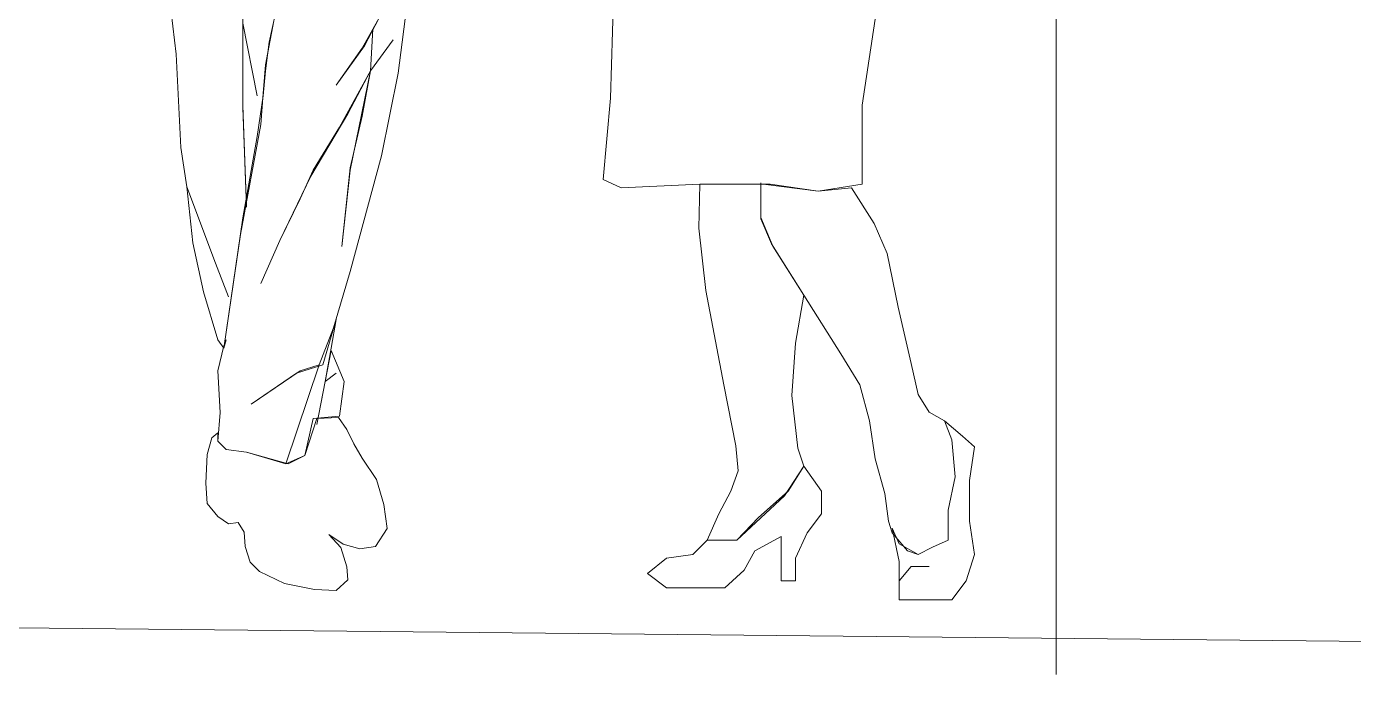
# Model space of a CAD drawing. Extents: x -2611510 to 1021013, y -44073 to 90887.
# Drawn here: x 820308 to 821645, y 49902 to 50555 of the extents above; entities that cross this region are included whole.
import ezdxf

# ---------------------------------------------------------------- set-up
doc = ezdxf.new("R2010")
doc.units = 0
doc.linetypes.add('CONTINOUS', pattern=[0])
for name, color, linetype, lineweight in [('PEOPLE', 1, 'Continuous', 0), ('文字', 7, 'Continuous', 15), ('钢板细线', 6, 'Continuous', 15)]:
    doc.layers.add(name, color=color, linetype=linetype, lineweight=lineweight)
doc.layers.add('PP-COM', color=7, linetype='Continuous')
doc.styles.get("Standard").update_dxf_attribs({"font": '', "width": 0.7})
doc.styles.get('Standard').set_extended_font_data('仿宋_GB2312')

# ---------------------------------------------------------------- blocks, each defined once
blk = doc.blocks.new('6')
at = {"layer": 'PEOPLE', "color": 155, "linetype": 'Continuous'}
for p, q in [((5291.8534, -3076.4242, -3.1795), (5291.9036, -3076.1945, -3.1795)), ((5291.6263, -3076.2684, -3.1795), (5291.6474, -3076.4506, -3.1795)), ((5292.1386, -3076.4929, -3.1795), (5292.1703, -3076.2499, -3.1795)), ((5291.7953, -3076.3133, -3.1795), (5291.7953, -3076.5694, -3.1795)), ((5292.1333, -3076.3001, -3.1795), (5292.0646, -3076.4321, -3.1795)), ((5292.0831, -3076.3952, -3.1795), (5292.128, -3076.3133, -3.1795)), ((5291.7953, -3076.382, -3.1795), (5291.827, -3076.543, -3.1795)), ((5291.827, -3076.543, -3.1795), (5291.7953, -3076.382, -3.1795)), ((5291.7953, -3076.5642, -3.1795), (5291.7953, -3076.382, -3.1795)), ((5291.8639, -3076.3767, -3.1795), (5291.8455, -3076.4744, -3.1795)), ((5292.0593, -3076.4374, -3.1795), (5292.0831, -3076.3952, -3.1795)), ((5292.0831, -3076.3952, -3.1795), (5292.0778, -3076.4876, -3.1795)), ((5292.0778, -3076.4876, -3.1795), (5292.0831, -3076.3952, -3.1795)), ((5291.8455, -3076.4876, -3.1795), (5291.8534, -3076.4242, -3.1795)), ((5292.0646, -3076.4321, -3.1795), (5292.0013, -3076.5193, -3.1795)), ((5292.0013, -3076.5193, -3.1795), (5292.0593, -3076.4374, -3.1795)), ((5292.0778, -3076.4876, -3.1795), (5292.128, -3076.4189, -3.1795)), ((5292.128, -3076.4189, -3.1795), (5292.0778, -3076.4876, -3.1795)), ((5291.6474, -3076.4506, -3.1795), (5291.658, -3076.6566, -3.1795)), ((5291.8455, -3076.4744, -3.1795), (5291.8402, -3076.5378, -3.1795)), ((5291.8402, -3076.543, -3.1795), (5291.8455, -3076.4876, -3.1795)), ((5292.0092, -3076.6117, -3.1795), (5292.0778, -3076.4876, -3.1795)), ((5292.0778, -3076.4876, -3.1795), (5292.0277, -3076.5827, -3.1795)), ((5292.0329, -3076.7068, -3.1795), (5292.0778, -3076.4876, -3.1795)), ((5292.0778, -3076.4876, -3.1795), (5292.0593, -3076.5879, -3.1795)), ((5292.1016, -3076.6751, -3.1795), (5292.1386, -3076.4929, -3.1795)), ((5291.827, -3076.6328, -3.1795), (5291.8402, -3076.543, -3.1795)), ((5291.8402, -3076.5378, -3.1795), (5291.8349, -3076.6064, -3.1795)), ((5291.8032, -3076.7886, -3.1795), (5291.7953, -3076.5642, -3.1795)), ((5291.7953, -3076.5694, -3.1795), (5291.8032, -3076.7886, -3.1795)), ((5292.0277, -3076.5827, -3.1795), (5291.9458, -3076.72, -3.1795)), ((5292.0593, -3076.5879, -3.1795), (5292.0329, -3076.7015, -3.1795)), ((5291.8349, -3076.6064, -3.1795), (5291.79, -3076.8494, -3.1795)), ((5291.9511, -3076.7068, -3.1795), (5292.0092, -3076.6117, -3.1795)), ((5291.7953, -3076.8124, -3.1795), (5291.827, -3076.6328, -3.1795)), ((5291.658, -3076.6566, -3.1795), (5291.6712, -3076.7437, -3.1795)), ((5292.0329, -3076.9312, -3.1795), (5292.1016, -3076.6751, -3.1795)), ((5291.922, -3076.7701, -3.1795), (5291.9511, -3076.7068, -3.1795)), ((5292.0329, -3076.7015, -3.1795), (5292.0145, -3076.8758, -3.1795)), ((5292.0145, -3076.8758, -3.1795), (5292.0329, -3076.7068, -3.1795)), ((5291.9458, -3076.72, -3.1795), (5291.8771, -3076.8625, -3.1795)), ((5291.6712, -3076.7437, -3.1795), (5291.7346, -3076.9127, -3.1795)), ((5291.7346, -3076.9127, -3.1795), (5291.6712, -3076.7437, -3.1795)), ((5291.6712, -3076.7437, -3.1795), (5291.6844, -3076.8678, -3.1795)), ((5291.8771, -3076.8625, -3.1795), (5291.922, -3076.7701, -3.1795)), ((5291.753, -3077.1002, -3.1795), (5291.7953, -3076.8124, -3.1795)), ((5291.79, -3076.8494, -3.1795), (5291.753, -3077.1002, -3.1795)), ((5291.6844, -3076.8678, -3.1795), (5291.7082, -3076.9761, -3.1795)), ((5291.8771, -3076.8625, -3.1795), (5291.8349, -3076.9576, -3.1795)), ((5291.8349, -3076.9576, -3.1795), (5291.8771, -3076.8625, -3.1795)), ((5291.7346, -3076.9127, -3.1795), (5291.7636, -3076.9867, -3.1795)), ((5291.7636, -3076.9867, -3.1795), (5291.7346, -3076.9127, -3.1795)), ((5291.996, -3077.0553, -3.1795), (5292.0329, -3076.9312, -3.1795)), ((5291.7082, -3076.9761, -3.1795), (5291.7398, -3077.0817, -3.1795)), ((5291.9643, -3077.1372, -3.1795), (5291.996, -3077.0553, -3.1795)), ((5292.0013, -3077.0368, -3.1795), (5291.9722, -3077.1372, -3.1795)), ((5291.9907, -3077.1002, -3.1795), (5292.0013, -3077.0368, -3.1795)), ((5291.7398, -3077.0817, -3.1795), (5291.753, -3077.1002, -3.1795)), ((5291.753, -3077.1002, -3.1795), (5291.7583, -3077.0817, -3.1795)), ((5291.7583, -3077.0817, -3.1795), (5291.753, -3077.0949, -3.1795)), ((5291.753, -3077.0949, -3.1795), (5291.7398, -3077.1504, -3.1795)), ((5291.9907, -3077.1055, -3.1795), (5291.959, -3077.2692, -3.1795)), ((5291.9775, -3077.1741, -3.1795), (5291.9907, -3077.1002, -3.1795)), ((5292.0197, -3077.1741, -3.1795), (5291.9907, -3077.1055, -3.1795)), ((5291.7398, -3077.1504, -3.1795), (5291.7451, -3077.2428, -3.1795)), ((5291.8138, -3077.2243, -3.1795), (5291.922, -3077.1504, -3.1795)), ((5291.9643, -3077.1372, -3.1795), (5291.8903, -3077.3563, -3.1795)), ((5291.8903, -3077.3563, -3.1795), (5291.9643, -3077.1372, -3.1795)), ((5291.9722, -3077.1372, -3.1795), (5291.9141, -3077.1557, -3.1795)), ((5291.922, -3077.1504, -3.1795), (5291.9643, -3077.1372, -3.1795)), ((5291.9141, -3077.1557, -3.1795), (5291.8138, -3077.2243, -3.1795)), ((5291.959, -3077.2692, -3.1795), (5291.9775, -3077.1741, -3.1795)), ((5291.9775, -3077.1741, -3.1795), (5292.0013, -3077.1557, -3.1795)), ((5292.0013, -3077.1557, -3.1795), (5291.9775, -3077.1741, -3.1795)), ((5292.0092, -3077.2507, -3.1795), (5292.0197, -3077.1741, -3.1795)), ((5291.7451, -3077.2428, -3.1795), (5291.7398, -3077.3062, -3.1795)), ((5291.959, -3077.256, -3.1795), (5291.9326, -3077.3379, -3.1795)), ((5291.9326, -3077.3379, -3.1795), (5291.9511, -3077.256, -3.1795)), ((5291.9511, -3077.256, -3.1795), (5292.0092, -3077.2507, -3.1795)), ((5292.0065, -3077.2534, -3.1795), (5291.959, -3077.256, -3.1795)), ((5292.025, -3077.2798, -3.1795), (5292.0065, -3077.2534, -3.1795)), ((5291.7398, -3077.2877, -3.1795), (5291.7266, -3077.2982, -3.1795)), ((5291.7398, -3077.3062, -3.1795), (5291.7398, -3077.2877, -3.1795)), ((5291.7398, -3077.2877, -3.1795), (5291.7398, -3077.2877, -3.1795)), ((5292.0409, -3077.3114, -3.1795), (5292.025, -3077.2798, -3.1795)), ((5291.7266, -3077.2982, -3.1795), (5291.7161, -3077.3352, -3.1795)), ((5291.7583, -3077.3246, -3.1795), (5291.7398, -3077.3062, -3.1795)), ((5291.7398, -3077.3062, -3.1795), (5291.7583, -3077.3246, -3.1795)), ((5291.8032, -3077.3299, -3.1795), (5291.7583, -3077.3246, -3.1795)), ((5291.7583, -3077.3246, -3.1795), (5291.8032, -3077.3299, -3.1795)), ((5292.0593, -3077.3431, -3.1795), (5292.0409, -3077.3114, -3.1795)), ((5291.7161, -3077.3352, -3.1795), (5291.7134, -3077.3986, -3.1795)), ((5291.8903, -3077.3563, -3.1795), (5291.8032, -3077.3299, -3.1795)), ((5291.8032, -3077.3299, -3.1795), (5291.8956, -3077.3563, -3.1795)), ((5291.9326, -3077.3379, -3.1795), (5291.8903, -3077.3563, -3.1795)), ((5291.8956, -3077.3563, -3.1795), (5291.9326, -3077.3379, -3.1795)), ((5292.091, -3077.3907, -3.1795), (5292.0593, -3077.3431, -3.1795)), ((5291.7134, -3077.3986, -3.1795), (5291.7161, -3077.4435, -3.1795)), ((5292.1069, -3077.4461, -3.1795), (5292.091, -3077.3907, -3.1795)), ((5291.7161, -3077.4435, -3.1795), (5291.7398, -3077.4725, -3.1795)), ((5291.7398, -3077.4725, -3.1795), (5291.7636, -3077.4884, -3.1795)), ((5292.1148, -3077.4989, -3.1795), (5292.1069, -3077.4461, -3.1795)), ((5291.7636, -3077.4884, -3.1795), (5291.7847, -3077.4857, -3.1795)), ((5291.7847, -3077.4857, -3.1795), (5291.7979, -3077.5069, -3.1795)), ((5292.0884, -3077.5385, -3.1795), (5292.1148, -3077.4989, -3.1795)), ((5291.7979, -3077.5069, -3.1795), (5291.8006, -3077.5385, -3.1795)), ((5292.0118, -3077.5412, -3.1795), (5291.9854, -3077.5121, -3.1795)), ((5291.9854, -3077.5121, -3.1795), (5292.0171, -3077.5333, -3.1795)), ((5291.8006, -3077.5385, -3.1795), (5291.8111, -3077.5729, -3.1795)), ((5292.025, -3077.5834, -3.1795), (5292.0118, -3077.5412, -3.1795)), ((5292.0171, -3077.5333, -3.1795), (5292.0541, -3077.5438, -3.1795)), ((5292.0541, -3077.5438, -3.1795), (5292.0884, -3077.5385, -3.1795)), ((5291.8111, -3077.5729, -3.1795), (5291.8323, -3077.594, -3.1795)), ((5292.0277, -3077.6125, -3.1795), (5292.025, -3077.5834, -3.1795)), ((5291.8323, -3077.594, -3.1795), (5291.8877, -3077.6204, -3.1795)), ((5292.0013, -3077.6362, -3.1795), (5292.0277, -3077.6125, -3.1795)), ((5291.8877, -3077.6204, -3.1795), (5291.9537, -3077.6336, -3.1795)), ((5291.9537, -3077.6336, -3.1795), (5292.0013, -3077.6362, -3.1795))]:
    blk.add_line(p, q, dxfattribs=at)
at = {"layer": 'PEOPLE', "linetype": 'Continuous'}
for p, q in [((5292.6162, -3076.3022, -3.1795), (5292.6082, -3076.5478, -3.1795)), ((5293.1653, -3076.5636, -3.1795), (5293.1996, -3076.3339, -3.1795)), ((5292.6082, -3076.5478, -3.1795), (5292.5924, -3076.7273, -3.1795)), ((5293.1653, -3076.7378, -3.1795), (5293.1653, -3076.5636, -3.1795)), ((5292.5924, -3076.7273, -3.1795), (5292.632, -3076.7458, -3.1795)), ((5292.632, -3076.7458, -3.1795), (5292.8062, -3076.7378, -3.1795)), ((5292.8062, -3076.7378, -3.1795), (5292.8036, -3076.8355, -3.1795)), ((5292.8062, -3076.7378, -3.1795), (5292.8062, -3076.7378, -3.1795)), ((5292.8062, -3076.7378, -3.1795), (5292.962, -3076.7378, -3.1795)), ((5292.9462, -3076.7378, -3.1795), (5292.8062, -3076.7378, -3.1795)), ((5292.9409, -3076.8118, -3.1795), (5292.9409, -3076.7352, -3.1795)), ((5292.9409, -3076.7352, -3.1795), (5292.9409, -3076.8144, -3.1795)), ((5293.0676, -3076.7537, -3.1795), (5292.9462, -3076.7378, -3.1795)), ((5292.962, -3076.7378, -3.1795), (5293.0676, -3076.7537, -3.1795)), ((5293.0676, -3076.7537, -3.1795), (5293.1653, -3076.7378, -3.1795)), ((5293.1415, -3076.7458, -3.1795), (5293.0676, -3076.7537, -3.1795)), ((5293.1917, -3076.825, -3.1795), (5293.1415, -3076.7458, -3.1795)), ((5292.9673, -3076.8751, -3.1795), (5292.9409, -3076.8118, -3.1795)), ((5292.9409, -3076.8144, -3.1795), (5292.9646, -3076.8698, -3.1795)), ((5293.2207, -3076.891, -3.1795), (5293.1917, -3076.825, -3.1795)), ((5292.8036, -3076.8355, -3.1795), (5292.8194, -3076.9728, -3.1795)), ((5292.9646, -3076.8698, -3.1795), (5293.0359, -3076.9834, -3.1795)), ((5293.0359, -3076.9834, -3.1795), (5292.9673, -3076.8751, -3.1795)), ((5293.2445, -3077.0098, -3.1795), (5293.2207, -3076.891, -3.1795)), ((5292.8194, -3076.9728, -3.1795), (5292.859, -3077.1814, -3.1795)), ((5293.0174, -3077.089, -3.1795), (5293.0359, -3076.9834, -3.1795)), ((5293.0359, -3076.9834, -3.1795), (5293.1178, -3077.1127, -3.1795)), ((5293.2735, -3077.1339, -3.1795), (5293.2445, -3077.0098, -3.1795)), ((5293.0095, -3077.2051, -3.1795), (5293.0174, -3077.089, -3.1795)), ((5293.1178, -3077.1127, -3.1795), (5293.16, -3077.1814, -3.1795)), ((5293.2894, -3077.2025, -3.1795), (5293.2735, -3077.1339, -3.1795)), ((5292.859, -3077.1814, -3.1795), (5292.8854, -3077.316, -3.1795)), ((5293.0227, -3077.3213, -3.1795), (5293.0095, -3077.2051, -3.1795)), ((5293.16, -3077.1814, -3.1795), (5293.1811, -3077.2606, -3.1795)), ((5293.3131, -3077.2421, -3.1795), (5293.2894, -3077.2025, -3.1795)), ((5293.1811, -3077.2606, -3.1795), (5293.1943, -3077.3451, -3.1795)), ((5293.3475, -3077.2606, -3.1795), (5293.3131, -3077.2421, -3.1795)), ((5293.3475, -3077.2606, -3.1795), (5293.3475, -3077.2606, -3.1795)), ((5293.3633, -3077.3028, -3.1795), (5293.3475, -3077.2606, -3.1795)), ((5293.3475, -3077.2606, -3.1795), (5293.3633, -3077.3028, -3.1795)), ((5293.3871, -3077.2949, -3.1795), (5293.3475, -3077.2606, -3.1795)), ((5293.4135, -3077.3187, -3.1795), (5293.3871, -3077.2949, -3.1795)), ((5292.8854, -3077.316, -3.1795), (5292.8907, -3077.3715, -3.1795)), ((5293.0359, -3077.3609, -3.1795), (5293.0227, -3077.3213, -3.1795)), ((5293.3712, -3077.3847, -3.1795), (5293.3633, -3077.3028, -3.1795)), ((5293.3633, -3077.3028, -3.1795), (5293.3712, -3077.3847, -3.1795)), ((5293.4029, -3077.3926, -3.1795), (5293.4135, -3077.3187, -3.1795)), ((5293.1943, -3077.3451, -3.1795), (5293.2155, -3077.4216, -3.1795)), ((5292.8907, -3077.3715, -3.1795), (5292.8749, -3077.4163, -3.1795)), ((5292.9937, -3077.4269, -3.1795), (5293.0359, -3077.3609, -3.1795)), ((5293.0359, -3077.3609, -3.1795), (5293.0016, -3077.4163, -3.1795)), ((5293.0755, -3077.4163, -3.1795), (5293.0359, -3077.3609, -3.1795)), ((5293.0359, -3077.3609, -3.1795), (5293.0359, -3077.3609, -3.1795)), ((5293.3554, -3077.4586, -3.1795), (5293.3712, -3077.3847, -3.1795)), ((5293.3712, -3077.3847, -3.1795), (5293.3554, -3077.4586, -3.1795)), ((5293.4029, -3077.4823, -3.1795), (5293.4029, -3077.3926, -3.1795)), ((5292.8749, -3077.4163, -3.1795), (5292.8485, -3077.4665, -3.1795)), ((5292.8881, -3077.5246, -3.1795), (5292.9937, -3077.4269, -3.1795)), ((5293.0016, -3077.4163, -3.1795), (5292.9356, -3077.4744, -3.1795)), ((5293.0755, -3077.4665, -3.1795), (5293.0755, -3077.4163, -3.1795)), ((5293.2155, -3077.4216, -3.1795), (5293.2234, -3077.4823, -3.1795)), ((5292.8485, -3077.4665, -3.1795), (5292.8221, -3077.5246, -3.1795)), ((5293.0438, -3077.5087, -3.1795), (5293.0755, -3077.4665, -3.1795)), ((5293.3554, -3077.5246, -3.1795), (5293.3554, -3077.4586, -3.1795)), ((5293.3554, -3077.4586, -3.1795), (5293.3554, -3077.5246, -3.1795)), ((5292.9356, -3077.4744, -3.1795), (5292.8881, -3077.5246, -3.1795)), ((5293.2234, -3077.4823, -3.1795), (5293.2313, -3077.5087, -3.1795)), ((5293.2471, -3077.5325, -3.1795), (5293.2313, -3077.4982, -3.1795)), ((5293.2313, -3077.4982, -3.1795), (5293.2471, -3077.5721, -3.1795)), ((5293.4135, -3077.5563, -3.1795), (5293.4029, -3077.4823, -3.1795)), ((5292.8221, -3077.5246, -3.1795), (5292.7904, -3077.5563, -3.1795)), ((5292.8221, -3077.5246, -3.1795), (5292.8881, -3077.5246, -3.1795)), ((5292.8881, -3077.5246, -3.1795), (5292.8221, -3077.5246, -3.1795)), ((5292.9277, -3077.5483, -3.1795), (5292.9858, -3077.5167, -3.1795)), ((5292.9858, -3077.5167, -3.1795), (5292.9858, -3077.5563, -3.1795)), ((5293.0174, -3077.5642, -3.1795), (5293.0438, -3077.5087, -3.1795)), ((5293.2313, -3077.5087, -3.1795), (5293.2656, -3077.5483, -3.1795)), ((5293.3211, -3077.5404, -3.1795), (5293.3554, -3077.5246, -3.1795)), ((5293.3554, -3077.5246, -3.1795), (5293.3211, -3077.5404, -3.1795)), ((5292.7904, -3077.5563, -3.1795), (5292.7323, -3077.5642, -3.1795)), ((5292.9039, -3077.5906, -3.1795), (5292.9277, -3077.5483, -3.1795)), ((5292.9858, -3077.5563, -3.1795), (5292.9858, -3077.6143, -3.1795)), ((5293.2894, -3077.5563, -3.1795), (5293.2471, -3077.5325, -3.1795)), ((5293.2656, -3077.5483, -3.1795), (5293.2894, -3077.5563, -3.1795)), ((5293.2894, -3077.5563, -3.1795), (5293.3211, -3077.5404, -3.1795)), ((5293.3211, -3077.5404, -3.1795), (5293.2894, -3077.5563, -3.1795)), ((5293.395, -3077.6143, -3.1795), (5293.4135, -3077.5563, -3.1795)), ((5292.7323, -3077.5642, -3.1795), (5292.6901, -3077.5985, -3.1795)), ((5292.8617, -3077.6302, -3.1795), (5292.9039, -3077.5906, -3.1795)), ((5293.0174, -3077.6143, -3.1795), (5293.0174, -3077.5642, -3.1795)), ((5293.2471, -3077.5721, -3.1795), (5293.2471, -3077.6143, -3.1795)), ((5293.2471, -3077.6143, -3.1795), (5293.2735, -3077.5827, -3.1795)), ((5293.2735, -3077.5827, -3.1795), (5293.2471, -3077.6143, -3.1795)), ((5293.2735, -3077.5827, -3.1795), (5293.3131, -3077.5827, -3.1795)), ((5293.3131, -3077.5827, -3.1795), (5293.2735, -3077.5827, -3.1795)), ((5292.6901, -3077.5985, -3.1795), (5292.7323, -3077.6302, -3.1795)), ((5292.9858, -3077.6143, -3.1795), (5293.0174, -3077.6143, -3.1795)), ((5293.2471, -3077.6143, -3.1795), (5293.2471, -3077.6566, -3.1795)), ((5293.3633, -3077.6566, -3.1795), (5293.395, -3077.6143, -3.1795)), ((5292.7323, -3077.6302, -3.1795), (5292.8617, -3077.6302, -3.1795)), ((5293.2471, -3077.6566, -3.1795), (5293.3633, -3077.6566, -3.1795))]:
    blk.add_line(p, q, dxfattribs=at)
at = {"layer": 'PEOPLE', "color": 155, "linetype": 'Continuous', "text_generation_flag": 4, "width": 0.8, "flags": 9}
for tag in ['YSIZE', 'XSIZE']:
    blk.add_attdef(tag, (5291.8877, -3077.6204, -3.1795), '', height=0.000864, rotation=180, dxfattribs=at)
at = {"layer": 'PEOPLE', "text_generation_flag": 4, "width": 0.8, "flags": 9}
for tag in ['XSIZE', 'YSIZE']:
    blk.add_attdef(tag, (5292.9858, -3077.6143, -3.1795), '', height=0.000864, rotation=180, dxfattribs=at)

msp = doc.modelspace()

# ---------------------------------------------------------------- linework, layer by layer
at = {"layer": '文字'}
msp.add_line((821345.7, 49902.2), (821345.7, 54920.2), dxfattribs=at)
at = {"layer": '钢板细线'}
msp.add_lwpolyline([(819797.3, 49954.2), (822297.3, 49929.2)], dxfattribs=at)

# ---------------------------------------------------------------- block references
at = {"layer": 'PP-COM', "color": 7, "linetype": 'CONTINOUS', "xscale": 455.625, "yscale": 455.625, "zscale": 455.625}
msp.add_blockref('6', (-1590548.3, 1452234.6, 1448.6), dxfattribs=at)

doc.saveas('drawing.dxf')
